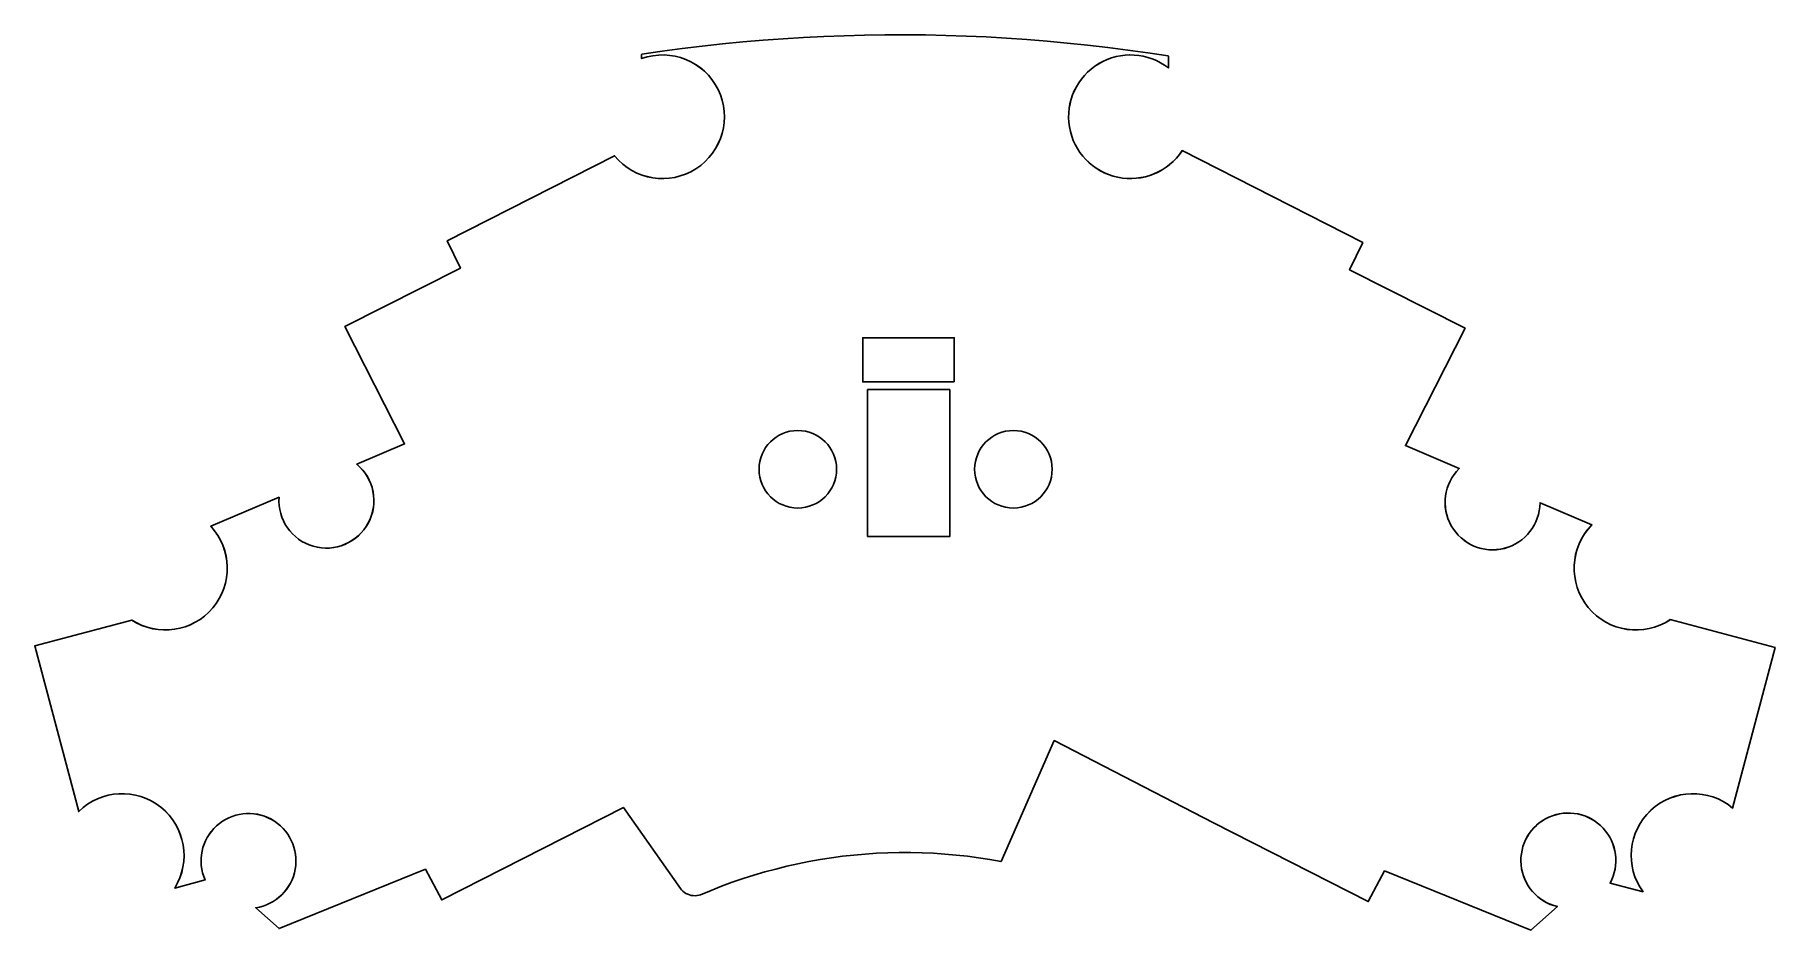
# Model space of a CAD drawing. Header units: millimetres. Extents: x -281 to -20, y -1511 to -1377.
import ezdxf

# ---------------------------------------------------------------- set-up
doc = ezdxf.new("R2010")
doc.units = ezdxf.units.MM
doc.layers.get('0').update_dxf_attribs({"linetype": 'CONTINUOUS'})

msp = doc.modelspace()

# ---------------------------------------------------------------- linework, layer by layer
for p, q in [((-165.59, -1377.3), (-168.62, -1377.49)), ((-162.55, -1377.15), (-165.59, -1377.3)), ((-159.52, -1377.03), (-162.55, -1377.15)), ((-156.48, -1376.95), (-159.52, -1377.03)), ((-153.44, -1376.91), (-156.48, -1376.95)), ((-150.4, -1376.9), (-153.44, -1376.91)), ((-147.36, -1376.92), (-150.4, -1376.9)), ((-144.32, -1376.99), (-147.36, -1376.92)), ((-141.28, -1377.09), (-144.32, -1376.99)), ((-138.25, -1377.22), (-141.28, -1377.09)), ((-135.21, -1377.4), (-138.25, -1377.22)), ((-189.8, -1379.82), (-189.81, -1379.83)), ((-189.81, -1379.83), (-189.81, -1379.84)), ((-189.81, -1379.84), (-189.81, -1380.46)), ((-189.78, -1379.81), (-189.8, -1379.82)), ((-189.8, -1379.82), (-189.8, -1379.82)), ((-186.76, -1379.37), (-189.78, -1379.81)), ((-183.74, -1378.96), (-186.76, -1379.37)), ((-180.73, -1378.6), (-183.74, -1378.96)), ((-177.71, -1378.26), (-180.73, -1378.6)), ((-174.68, -1377.97), (-177.71, -1378.26)), ((-171.65, -1377.71), (-174.68, -1377.97)), ((-168.62, -1377.49), (-171.65, -1377.71)), ((-132.18, -1377.6), (-135.21, -1377.4)), ((-129.15, -1377.85), (-132.18, -1377.6)), ((-126.13, -1378.13), (-129.15, -1377.85)), ((-123.1, -1378.44), (-126.13, -1378.13)), ((-120.08, -1378.79), (-123.1, -1378.44)), ((-117.07, -1379.18), (-120.08, -1378.79)), ((-114.06, -1379.6), (-117.07, -1379.18)), ((-111.04, -1380.06), (-114.06, -1379.6)), ((-111.02, -1380.07), (-111.04, -1380.06)), ((-111.01, -1380.08), (-111.02, -1380.07)), ((-111.01, -1380.09), (-111.01, -1380.08)), ((-111.01, -1381.86), (-111.01, -1380.09)), ((-111.01, -1380.09), (-111.01, -1380.09)), ((-193.86, -1395.01), (-218.89, -1407.76)), ((-81.93, -1408.01), (-108.95, -1394.24)), ((-218.89, -1407.76), (-216.92, -1411.81)), ((-83.9, -1412.06), (-81.93, -1408.01)), ((-216.92, -1411.81), (-234.21, -1420.56)), ((-66.61, -1420.81), (-83.9, -1412.06)), ((-234.21, -1420.56), (-225.28, -1438.15)), ((-75.54, -1438.4), (-66.61, -1420.81)), ((-225.28, -1438.15), (-232.42, -1441.18)), ((-67.48, -1441.83), (-75.54, -1438.4)), ((-244.05, -1446.12), (-254.26, -1450.47)), ((-47.65, -1450.26), (-55.41, -1446.96)), ((-266.08, -1464.51), (-280.59, -1468.38)), ((-20.23, -1468.63), (-35.93, -1464.45)), ((-280.59, -1468.38), (-274.02, -1493.17)), ((-26.59, -1492.65), (-20.23, -1468.63)), ((-219.71, -1506.4), (-192.54, -1492.56)), ((-192.54, -1492.56), (-184, -1504.71)), ((-159.74, -1499.88), (-158.05, -1499.69)), ((-158.05, -1499.69), (-156.35, -1499.54)), ((-156.35, -1499.54), (-154.66, -1499.43)), ((-154.66, -1499.43), (-152.96, -1499.35)), ((-152.96, -1499.35), (-151.26, -1499.31)), ((-151.26, -1499.31), (-149.56, -1499.31)), ((-149.56, -1499.31), (-147.86, -1499.35)), ((-147.86, -1499.35), (-146.16, -1499.43)), ((-146.16, -1499.43), (-144.46, -1499.54)), ((-144.46, -1499.54), (-142.77, -1499.69)), ((-142.77, -1499.69), (-141.08, -1499.88)), ((-244.05, -1510.69), (-222.16, -1501.81)), ((-222.16, -1501.81), (-219.71, -1506.4)), ((-173.02, -1502.71), (-171.39, -1502.22)), ((-171.39, -1502.22), (-169.75, -1501.78)), ((-169.75, -1501.78), (-168.1, -1501.37)), ((-168.1, -1501.37), (-166.44, -1501)), ((-166.44, -1501), (-164.78, -1500.66)), ((-164.78, -1500.66), (-163.1, -1500.36)), ((-163.1, -1500.36), (-161.42, -1500.1)), ((-161.42, -1500.1), (-159.74, -1499.88)), ((-141.08, -1499.88), (-139.4, -1500.1)), ((-139.4, -1500.1), (-137.72, -1500.36)), ((-137.72, -1500.36), (-136.04, -1500.66)), ((-78.66, -1502.07), (-56.77, -1510.94)), ((-259.66, -1504.63), (-255.12, -1503.42)), ((-184, -1504.71), (-183.85, -1504.89)), ((-183.85, -1504.89), (-183.64, -1505.09)), ((-179.43, -1504.99), (-177.85, -1504.36)), ((-177.85, -1504.36), (-176.25, -1503.77)), ((-176.25, -1503.77), (-174.64, -1503.22)), ((-174.64, -1503.22), (-173.02, -1502.71)), ((-44.92, -1503.88), (-40, -1505.19)), ((-183.64, -1505.09), (-183.42, -1505.27)), ((-183.42, -1505.27), (-183.18, -1505.42)), ((-183.18, -1505.42), (-182.92, -1505.54)), ((-182.92, -1505.54), (-182.66, -1505.64)), ((-182.66, -1505.64), (-182.38, -1505.72)), ((-182.38, -1505.72), (-182.1, -1505.76)), ((-182.1, -1505.76), (-181.81, -1505.77)), ((-181.81, -1505.77), (-181.53, -1505.76)), ((-181.53, -1505.76), (-181.25, -1505.71)), ((-181.25, -1505.71), (-181.01, -1505.65)), ((-181.01, -1505.65), (-179.43, -1504.99)), ((-56.77, -1510.94), (-52.8, -1507.41)), ((-247.54, -1507.58), (-244.05, -1510.69))]:
    msp.add_line(p, q)
msp.add_lwpolyline([(-104.27, -1494.85), (-81.11, -1506.66), (-78.66, -1502.07), (-56.77, -1510.94), (-52.8, -1507.41, -2.952529), (-44.92, -1503.88), (-40, -1505.19, -0.883912), (-26.59, -1492.65), (-20.23, -1468.63), (-35.93, -1464.45, -0.901702), (-47.65, -1450.26), (-55.41, -1446.96, -1.497424), (-67.48, -1441.83), (-75.54, -1438.4), (-66.61, -1420.81), (-83.9, -1412.06), (-81.93, -1408.01), (-108.95, -1394.24, -2.557443), (-111.01, -1381.86), (-111.01, -1380.09), (-111.01, -1380.09), (-111.01, -1380.08), (-111.02, -1380.07), (-111.04, -1380.06), (-114.06, -1379.6), (-117.07, -1379.18), (-120.08, -1378.79), (-123.1, -1378.44), (-126.13, -1378.13), (-129.15, -1377.85), (-132.18, -1377.6), (-135.21, -1377.4), (-138.25, -1377.22), (-141.28, -1377.09), (-144.32, -1376.99), (-147.36, -1376.92), (-150.4, -1376.9), (-153.44, -1376.91), (-156.48, -1376.95), (-159.52, -1377.03), (-162.55, -1377.15), (-165.59, -1377.3), (-168.62, -1377.49), (-171.65, -1377.71), (-174.68, -1377.97), (-177.71, -1378.26), (-180.73, -1378.6), (-183.74, -1378.96), (-186.76, -1379.37), (-189.78, -1379.81), (-189.8, -1379.82), (-189.8, -1379.82), (-189.81, -1379.83), (-189.81, -1379.84), (-189.81, -1380.46, -1.933415), (-193.86, -1395.01), (-218.89, -1407.76), (-216.92, -1411.81), (-234.21, -1420.56), (-225.28, -1438.15), (-232.42, -1441.18, -1.638433), (-244.05, -1446.12), (-254.26, -1450.47, -0.882058), (-266.08, -1464.51), (-280.59, -1468.38), (-274.02, -1493.17, -0.88852), (-259.66, -1504.63), (-255.12, -1503.42, -2.944718), (-247.54, -1507.58), (-244.05, -1510.69), (-222.16, -1501.81), (-219.71, -1506.4), (-192.54, -1492.56), (-184, -1504.71), (-183.85, -1504.89), (-183.64, -1505.09), (-183.42, -1505.27), (-183.18, -1505.42), (-182.92, -1505.54), (-182.66, -1505.64), (-182.38, -1505.72), (-182.1, -1505.76), (-181.81, -1505.77), (-181.53, -1505.76), (-181.25, -1505.71), (-181.01, -1505.65), (-179.43, -1504.99), (-177.85, -1504.36), (-176.25, -1503.77), (-174.64, -1503.22), (-173.02, -1502.71), (-171.39, -1502.22), (-169.75, -1501.78), (-168.1, -1501.37), (-166.44, -1501), (-164.78, -1500.66), (-163.1, -1500.36), (-161.42, -1500.1), (-159.74, -1499.88), (-158.05, -1499.69), (-156.35, -1499.54), (-154.66, -1499.43), (-152.96, -1499.35), (-151.26, -1499.31), (-149.56, -1499.31), (-147.86, -1499.35), (-146.16, -1499.43), (-144.46, -1499.54), (-142.77, -1499.69), (-141.08, -1499.88), (-139.4, -1500.1), (-137.72, -1500.36), (-136.04, -1500.66), (-128.07, -1482.55)], format="xyb", close=True)
for points in [[(-143.03, -1428.86), (-156.74, -1428.86), (-156.74, -1422.26), (-143.03, -1422.26)], [(-143.7, -1430), (-156, -1430), (-156, -1452), (-143.7, -1452)]]:
    msp.add_lwpolyline(points, close=True)
for centre in [(-166.45, -1441.94), (-166.45, -1441.94), (-134.19, -1441.94), (-134.19, -1441.94)]:
    msp.add_circle(centre, 5.8)
for centre, radius, start, end in [((-186.68, -1389.17), 9.25, -140.8649, 109.7396), ((-116.68, -1389.17), 9.25, 52.1459, 326.7209), ((-236.97, -1446.64), 7.1, -184.1799, 50.2307), ((-62.51, -1446.9), 7.1, 134.4457, 359.5036), ((-261.05, -1456.75), 9.25, -122.8998, 42.7569), ((-41.05, -1456.75), 9.25, 135.4536, 303.6179), ((-267.52, -1499.75), 9.25, -31.8486, 134.6383), ((-32.52, -1499.75), 9.25, 50.1548, 216.0502), ((-248.62, -1500.57), 7.1, -81.2775, 203.6944), ((-51.17, -1500.5), 7.1, -28.3899, 256.7667)]:
    msp.add_arc(centre, radius, start, end)

doc.saveas('drawing.dxf')
